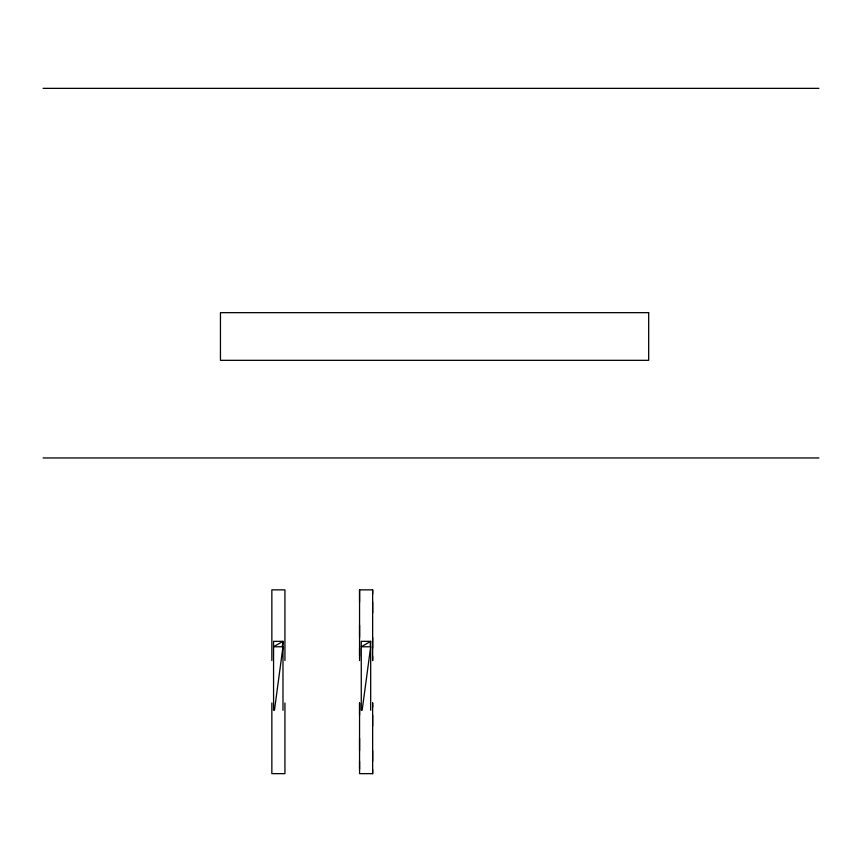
<?xml version="1.0" encoding="UTF-8"?>
<svg xmlns="http://www.w3.org/2000/svg" width="862" height="862" viewBox="0 0 862 862"><rect width="100%" height="100%" fill="white"/><g stroke="black" fill="none" stroke-linecap="round" stroke-linejoin="round"><path stroke-width="1.29" d="M359.562 769.378L359.562 761.372M359.562 750.587L359.562 738.314M359.562 715.255L359.562 702.993L359.562 773.645L372.643 773.645L372.643 769.378M359.562 656.241L359.562 648.235M359.562 637.449L359.562 625.176M359.562 602.129L359.562 589.856L372.643 589.856L372.643 660.507L372.643 656.241M372.643 761.372L372.643 750.587M372.643 726.052L372.643 715.255M372.643 707.249L372.643 702.993L372.643 773.645M372.643 648.235L372.643 637.449M372.643 612.914L372.643 602.129M372.643 594.112L372.643 589.856M282.273 646.629L282.984 641.339L273.566 641.339L273.566 710.266M274.45 710.266L282.984 646.769L273.566 646.769L282.984 641.339L282.984 710.266M370.154 645.315L370.682 641.339L361.264 641.339L361.264 710.266M362.159 710.266L370.682 646.769L361.264 646.769L370.682 641.339L370.682 710.266M43.1 88.355L818.9 88.355M43.1 457.959L818.9 457.959M359.562 589.856L359.562 660.507M284.934 660.507L284.934 589.856L271.853 589.856L271.853 660.507M284.934 702.993L284.934 773.645L271.853 773.645L271.853 702.993M648.677 312.669L220.446 312.669L220.446 360.327L648.677 360.327L648.677 312.669"/></g></svg>
